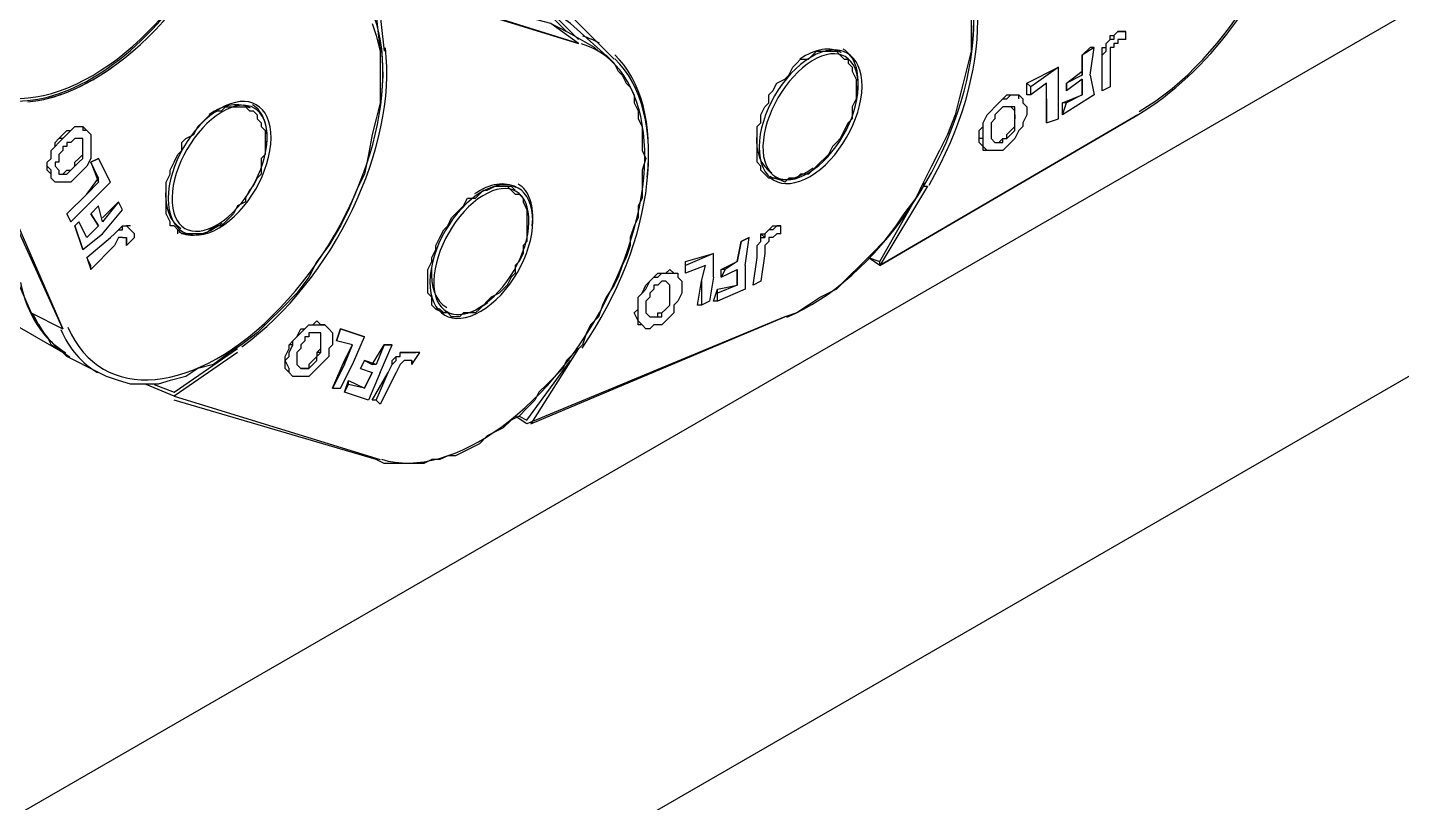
# Model space of a CAD drawing. Header units: inches. Extents: x 109 to 1721, y 29 to 669.
# Drawn here: x 1443.91 to 1451.12, y 298.11 to 302.18 of the extents above; entities that cross this region are included whole.
import ezdxf

# ---------------------------------------------------------------- set-up
doc = ezdxf.new("R2010")
doc.units = ezdxf.units.IN
doc.header["$LTSCALE"] = 0.0393700787401575
doc.header["$MEASUREMENT"] = 0
doc.layers.add('PDF3_Geometría', color=7, linetype='Continuous')

# ---------------------------------------------------------------- blocks, each defined once
blk = doc.blocks.new('OH3A1-1$-$ASSY$$CENTER$TUB_-_v2$-$copia1')
at = {"layer": 'PDF3_Geometría', "lineweight": -3}
for points in [[(15.8967539469401, 7.896715799967447), (19.60910288492838, 10.03996192084418), (19.60910288492838, 9.963298373752169)], [(19.60906643337673, 9.963296678331163), (15.89671749538845, 7.820050557454427), (14.04095967610677, 8.891673617892794), (14.04095967610677, 8.967503865559896), (14.85092671712239, 9.434984842936196)], [(16.51750946044922, 8.378338283962673), (16.51834275987413, 8.375838385687933), (16.51917605929904, 8.37250518798828), (16.51917605929904, 8.369171990288628), (16.51917605929904, 8.365838792588972), (16.51917605929904, 8.361672295464407), (16.51834275987413, 8.358339097764754), (16.51750946044922, 8.355005900065102), (16.51667616102431, 8.350839402940535), (16.51584286159939, 8.346672905815971), (16.51417626274956, 8.343339708116316), (16.51250966389974, 8.339173210991753), (16.51084306504991, 8.335840013292097), (16.50834316677517, 8.331673516167532), (16.50584326850043, 8.328340318467879), (16.50417666965061, 8.325007120768227), (16.50167677137587, 8.321673923068575), (16.49834357367621, 8.318340725368923), (16.49584367540148, 8.315840827094183), (16.49334377712673, 8.313340928819441), (16.49001057942708, 8.310841030544704), (16.48751068115234, 8.309174431694878), (16.48417748345269, 8.306674533420138), (16.48084428575304, 8.305841233995222), (16.4783443874783, 8.304174635145397), (16.47501118977864, 8.303341335720486), (16.4725112915039, 8.302508036295572), (16.47001139322917, 8.302508036295572), (16.4666781955295, 8.302508036295572), (16.46417829725477, 8.303341335720486), (16.46167839898003, 8.304174635145397), (16.4600118001302, 8.30500793457031)], [(16.64334445529513, 8.379171583387587), (16.64334445529513, 8.375838385687933), (16.64334445529513, 8.372505187988281), (16.64251115587022, 8.369171990288628), (16.64167785644531, 8.365838792588972), (16.64084455702039, 8.362505594889322), (16.64001125759548, 8.359172397189669), (16.63834465874566, 8.355005900065102), (16.63667805989583, 8.35167270236545), (16.635011461046, 8.348339504665798), (16.63334486219618, 8.345006306966146), (16.63167826334635, 8.341673109266493), (16.62917836507161, 8.33833991156684), (16.62751176622179, 8.335840013292097), (16.62501186794704, 8.332506815592447), (16.6225119696723, 8.330006917317707), (16.62001207139757, 8.327507019042965), (16.61751217312283, 8.325007120768227), (16.61501227484809, 8.32250722249349), (16.61167907714843, 8.32084062364366), (16.60917917887369, 8.319174024793837), (16.60667928059895, 8.317507425944008), (16.60417938232421, 8.316674126519096)], [(16.61417643229166, 8.400838216145832), (16.5600119696723, 8.37917243109809), (16.56834496392144, 8.370839436848957)], [(16.51251220703125, 8.390838623046875), (16.51751200358073, 8.387505425347221), (16.56084357367621, 8.37417263454861), (16.55501047770182, 8.378339131673178), (16.54251098632812, 8.38167232937283), (16.5350112915039, 8.385838826497396), (16.52334509955512, 8.390005323621962), (16.52167850070529, 8.390005323621962), (16.51167890760634, 8.393338521321615)], [(16.51751200358073, 8.387505425347221), (16.51917860243055, 8.372506035698782)], [(16.56084357367621, 8.37417263454861), (16.51834530300564, 8.387505425347221), (16.52001190185547, 8.372506035698782)], [(16.55834452311198, 8.376672532823347), (16.55251142713758, 8.382505628797743)], [(16.55917867024739, 8.378339131673174), (16.553345574273, 8.382505628797741), (16.56084526909722, 8.375005933973522)], [(16.55501132541233, 8.378339131673174), (16.55667792426215, 8.377505832248263), (16.55834452311198, 8.376672532823347)], [(16.56667751736111, 8.37167273627387), (16.56751081678602, 8.370839436848957), (16.55917782253689, 8.378339131673174)], [(16.37334526909722, 8.369171142578125), (16.44000922309028, 8.330839369032118), (16.44584231906467, 8.317506578233507), (16.45250871446397, 8.314173380533852), (16.43167622884114, 8.36000484890408), (16.42500983344184, 8.364171346028646), (16.41917673746744, 8.377504136827257)], [(16.55417887369791, 8.377505832248263), (16.55417887369791, 8.377505832248263)], [(16.56417846679687, 8.373339335123697), (16.55834537082248, 8.376672532823347)], [(16.67084418402778, 8.364173041449652), (16.67084418402778, 8.370006137424044), (16.67084418402778, 8.370839436848957), (16.67084418402778, 8.37167273627387), (16.67084418402778, 8.373339335123697), (16.67167748345269, 8.373339335123697), (16.67167748345269, 8.37417263454861), (16.6725107828776, 8.375005933973524), (16.6725107828776, 8.375839233398436), (16.67334408230251, 8.375839233398436), (16.67417738172743, 8.376672532823347), (16.67501068115234, 8.376672532823347), (16.67584398057726, 8.376672532823347)], [(16.67584567599825, 8.375005933973524), (16.67584567599825, 8.376672532823347), (16.67501237657335, 8.376672532823347), (16.67417907714844, 8.376672532823347), (16.67334577772352, 8.375839233398438), (16.67334577772352, 8.375005933973524), (16.67251247829861, 8.375005933973524), (16.6716791788737, 8.37417263454861)], [(16.56417677137586, 8.373336791992188), (16.56501007080078, 8.372503492567274), (16.5666766696506, 8.37167019314236), (16.56750996907552, 8.370836893717447), (16.56834326850043, 8.370003594292532), (16.56917656792534, 8.368336995442707), (16.57000986735026, 8.367503696017794), (16.57084316677517, 8.365837097167965), (16.57167646620008, 8.365003797743055), (16.57250976562499, 8.363337198893227), (16.57250976562499, 8.361670600043404), (16.57334306504991, 8.360004001193575), (16.57334306504991, 8.35833740234375), (16.57417636447482, 8.356670803493923), (16.57417636447482, 8.355004204644096), (16.57417636447482, 8.353337605794271), (16.57417636447482, 8.351671006944441), (16.57500966389974, 8.350004408094618), (16.57417636447482, 8.347504509819878), (16.57417636447482, 8.345837910970053), (16.57417636447482, 8.344171312120222), (16.57417636447482, 8.341671413845486), (16.57334306504991, 8.340004814995657), (16.57334306504991, 8.337504916720919), (16.57250976562499, 8.33583831787109), (16.57167646620008, 8.333338419596352), (16.57167646620008, 8.331671820746529), (16.57084316677517, 8.329171922471785), (16.57000986735026, 8.327505323621962), (16.56917656792534, 8.325005425347221), (16.56834326850043, 8.323338826497396), (16.5666766696506, 8.320838928222656), (16.56584337022569, 8.31917232937283), (16.56501007080078, 8.316672431098091), (16.56334347195095, 8.315005832248263), (16.56251017252604, 8.313339233398438), (16.56167687310112, 8.310839335123697), (16.5600102742513, 8.309172736273872), (16.55834367540147, 8.307506137424044), (16.55751037597656, 8.305839538574215), (16.55584377712673, 8.30417293972439), (16.55417717827691, 8.302506340874565), (16.55251057942708, 8.30083974202474), (16.55167728000217, 8.29917314317491), (16.55001068115234, 8.297506544325087), (16.54834408230251, 8.295839945475258), (16.54667748345269, 8.295006646050346), (16.54501088460286, 8.293340047200521), (16.54334428575303, 8.292506747775606), (16.54167768690321, 8.291673448350691), (16.54001108805338, 8.290006849500868), (16.53834448920355, 8.289173550075954), (16.53667789035373, 8.288340250651041), (16.5350112915039, 8.287506951226128), (16.53334469265408, 8.287506951226128), (16.53167809380425, 8.286673651801216), (16.53001149495442, 8.286673651801216), (16.5283448961046, 8.285840352376303), (16.52751159667968, 8.285840352376303), (16.52584499782986, 8.285840352376303), (16.52417839898003, 8.285840352376303), (16.52251180013021, 8.285840352376303), (16.52167850070529, 8.285840352376303), (16.52001190185546, 8.285840352376303), (16.51834530300564, 8.286673651801216)], [(16.51917860243055, 8.373339335123697), (16.51917860243055, 8.373339335123697)], [(16.56084526909722, 8.37417263454861), (16.56084526909722, 8.37417263454861)], [(16.60084533691406, 8.345839606391058), (16.60001203748915, 8.346672905815971), (16.59917873806423, 8.347506205240883), (16.59917873806423, 8.348339504665798), (16.59834543863932, 8.349172804090712), (16.59834543863932, 8.350006103515623), (16.59834543863932, 8.35167270236545), (16.59834543863932, 8.352506001790363), (16.59834543863932, 8.35417260064019), (16.59834543863932, 8.355005900065102), (16.59834543863932, 8.35667249891493), (16.59917873806423, 8.35750579833984), (16.59917873806423, 8.359172397189669), (16.60001203748915, 8.360838996039496), (16.60084533691406, 8.361672295464407), (16.60084533691406, 8.363338894314236), (16.60167863633897, 8.364172193739149), (16.60251193576389, 8.365838792588972), (16.60417853461371, 8.366672092013888), (16.60501183403862, 8.3675053914388), (16.60584513346354, 8.369171990288628), (16.60667843288845, 8.370005289713541), (16.60751173231337, 8.370838589138454), (16.60917833116319, 8.370838589138454), (16.61001163058811, 8.371671888563368), (16.61084493001302, 8.37250518798828), (16.61167822943793, 8.37250518798828), (16.61251152886284, 8.37250518798828), (16.61334482828776, 8.37250518798828), (16.61417812771267, 8.37250518798828), (16.61501142713759, 8.37250518798828), (16.6158447265625, 8.371671888563368)], [(16.61501057942708, 8.372506035698782), (16.61584387885199, 8.37167273627387)], [(16.66334533691406, 8.365005493164062), (16.66334533691406, 8.365838792588972), (16.66667853461371, 8.368338690863716), (16.66667853461371, 8.371671888563368), (16.66834513346354, 8.373338487413191)], [(16.66917758517795, 8.373338487413191), (16.66667768690321, 8.371671888563368), (16.66667768690321, 8.367505391438803), (16.66667768690321, 8.368338690863716)], [(16.66834513346354, 8.367506239149305), (16.66917843288844, 8.373339335123697), (16.66834513346354, 8.373339335123697)], [(16.67084418402778, 8.364173041449652), (16.67084418402778, 8.370006137424044), (16.67084418402778, 8.370839436848957), (16.67084418402778, 8.37167273627387), (16.67167748345269, 8.372506035698782), (16.67167748345269, 8.373339335123697), (16.67167748345269, 8.37417263454861)], [(16.67584567599825, 8.37500508626302), (16.67501237657335, 8.37500508626302), (16.67417907714844, 8.37500508626302), (16.67417907714844, 8.374171786838106), (16.67334577772352, 8.374171786838106), (16.67334577772352, 8.373338487413191), (16.67251247829861, 8.373338487413191), (16.67251247829861, 8.37250518798828), (16.67251247829861, 8.370838589138454), (16.67251247829861, 8.36500549316406), (16.67084587944878, 8.364172193739147)], [(16.56751166449653, 8.37167273627387), (16.56751166449653, 8.37167273627387)], [(16.6158447265625, 8.371671888563368), (16.61667802598741, 8.370838589138454), (16.61751132541233, 8.370838589138454), (16.61751132541233, 8.370005289713541), (16.61834462483724, 8.369171990288628), (16.61834462483724, 8.368338690863714), (16.61917792426215, 8.366672092013888), (16.61917792426215, 8.365838792588972), (16.61917792426215, 8.365005493164062), (16.61917792426215, 8.363338894314236), (16.61917792426215, 8.362505594889322), (16.61834462483724, 8.360838996039496), (16.61834462483724, 8.360005696614582), (16.61834462483724, 8.358339097764757), (16.61751132541233, 8.35750579833984), (16.61667802598741, 8.355839199490015), (16.6158447265625, 8.35417260064019), (16.61501142713759, 8.353339301215277), (16.61417812771267, 8.352506001790365), (16.61334482828776, 8.350839402940535), (16.61251152886284, 8.350006103515625), (16.61167822943793, 8.349172804090712), (16.61084493001302, 8.348339504665798), (16.61001163058811, 8.347506205240883), (16.60917833116319, 8.346672905815971), (16.60751173231337, 8.346672905815971), (16.60667843288845, 8.345839606391058), (16.60584513346354, 8.345839606391058), (16.60501183403862, 8.345839606391058), (16.60417853461371, 8.345006306966146), (16.60251193576389, 8.345839606391058), (16.60167863633897, 8.345839606391058), (16.60084533691406, 8.345839606391058)], [(16.67084418402778, 8.370006137424044), (16.67084418402778, 8.370006137424044)], [(16.37334696451822, 8.369171142578125), (16.44001091851128, 8.330839369032118), (16.44584401448567, 8.317506578233507), (16.44667731391059, 8.31583997938368), (16.4475106133355, 8.315006679958765), (16.44834391276041, 8.31334008110894), (16.44917721218532, 8.312506781684029), (16.45001051161024, 8.3108401828342), (16.45167711046006, 8.310006883409285), (16.45251040988498, 8.309173583984375), (16.45334370930989, 8.308340284559462)], [(16.65917799207899, 8.362505594889322), (16.65917799207899, 8.35750579833984), (16.66167789035373, 8.358339097764757), (16.66167789035373, 8.363338894314236), (16.66167789035373, 8.369171990288628), (16.65584479437933, 8.365005493164062), (16.65501149495442, 8.365838792588972)], [(16.65501234266493, 8.363338894314236), (16.65501234266493, 8.365838792588972), (16.66167873806423, 8.369171990288628)], [(16.66251118977864, 8.360005696614582), (16.66251118977864, 8.361672295464407), (16.66667768690321, 8.363338894314236), (16.66667768690321, 8.366672092013888)], [(16.66834513346354, 8.3675053914388), (16.66917843288844, 8.363338894314236), (16.66251203748914, 8.359172397189669), (16.66251203748914, 8.360005696614582)], [(16.66667853461371, 8.366672092013888), (16.66667853461371, 8.363338894314236), (16.66334533691406, 8.361672295464407), (16.66251203748915, 8.361672295464407)], [(16.66667853461371, 8.3675053914388), (16.66334533691406, 8.365838792588972), (16.66334533691406, 8.364172193739147), (16.66334533691406, 8.36500549316406)], [(16.66667853461371, 8.366672092013888), (16.66334533691406, 8.364172193739149)], [(16.65917799207899, 8.365838792588972), (16.65584479437933, 8.363338894314236), (16.65501149495442, 8.363338894314236)], [(16.65584479437933, 8.363338894314236), (16.65584479437933, 8.365005493164062)], [(16.65917799207899, 8.362505594889322), (16.65917799207899, 8.365838792588972)], [(16.65917799207899, 8.362505594889322), (16.65917799207899, 8.365838792588972)], [(16.64667765299479, 8.35167270236545), (16.64584435356988, 8.352506001790365), (16.64501105414496, 8.353339301215279), (16.64501105414496, 8.35417260064019), (16.64501105414496, 8.355839199490015), (16.64584435356988, 8.35667249891493), (16.64584435356988, 8.35750579833984), (16.64667765299479, 8.359172397189669), (16.64751095241969, 8.360005696614582), (16.64834425184461, 8.360838996039497), (16.64917755126953, 8.361672295464407), (16.65001085069444, 8.362505594889324), (16.65084415011935, 8.363338894314236), (16.65167744954427, 8.363338894314236), (16.65251074896918, 8.363338894314236), (16.65334404839409, 8.363338894314236)], [(16.65001085069444, 8.362505594889322), (16.65001085069444, 8.362505594889322)], [(16.65334404839409, 8.362505594889322), (16.65334404839409, 8.363338894314236)], [(16.65917799207899, 8.35750579833984), (16.65917799207899, 8.362505594889322)], [(16.65917799207899, 8.362505594889322), (16.65917799207899, 8.362505594889322)], [(16.66251118977864, 8.359172397189669), (16.66334448920355, 8.361672295464407)], [(16.43251207139757, 8.36000484890408), (16.45251125759548, 8.314173380533852)], [(16.47667778862847, 8.33417256673177), (16.47667778862847, 8.335005866156683), (16.47584448920356, 8.335839165581596), (16.47501118977864, 8.335839165581596), (16.47501118977864, 8.336672465006508), (16.47417789035373, 8.338339063856333), (16.47417789035373, 8.339172363281248), (16.47417789035373, 8.34000566270616), (16.47417789035373, 8.340838962131075), (16.47417789035373, 8.342505560980902), (16.47417789035373, 8.343338860405815), (16.47417789035373, 8.34500545925564), (16.47501118977864, 8.346672058105465), (16.47501118977864, 8.347505357530379), (16.47584448920356, 8.349171956380207), (16.47667778862847, 8.350838555230032), (16.47751108805338, 8.351671854654947), (16.47751108805338, 8.353338453504772), (16.4783443874783, 8.354171752929686), (16.48001098632812, 8.355005052354597), (16.48084428575304, 8.356671651204424), (16.48167758517795, 8.35750495062934), (16.48251088460286, 8.358338250054253), (16.48334418402778, 8.359171549479166), (16.4850107828776, 8.36000484890408), (16.48584408230252, 8.36000484890408), (16.48667738172743, 8.360838148328991), (16.48751068115234, 8.360838148328991), (16.48834398057725, 8.360838148328991), (16.48917728000217, 8.360838148328991), (16.49084387885199, 8.360838148328991), (16.49167717827691, 8.360838148328991)], [(16.49167887369791, 8.360005696614582), (16.49251217312282, 8.360005696614582), (16.49334547254774, 8.359172397189669), (16.49334547254774, 8.358339097764754), (16.49417877197265, 8.35750579833984), (16.49417877197265, 8.356672498914927), (16.49501207139756, 8.355839199490015), (16.49501207139756, 8.35417260064019), (16.49501207139756, 8.353339301215277), (16.49501207139756, 8.352506001790363), (16.49501207139756, 8.350839402940535), (16.49417877197265, 8.350006103515623), (16.49417877197265, 8.348339504665798), (16.49417877197265, 8.346672905815971), (16.49334547254774, 8.345839606391058), (16.49251217312282, 8.344173007541231), (16.49167887369791, 8.343339708116316), (16.490845574273, 8.341673109266491), (16.490845574273, 8.34083980984158), (16.48917897542317, 8.340006510416666), (16.48834567599825, 8.33833991156684), (16.48751237657335, 8.337506612141924), (16.48667907714843, 8.336673312717013), (16.48584577772352, 8.335840013292097), (16.48501247829861, 8.335840013292097), (16.48334587944878, 8.335006713867186), (16.48251258002387, 8.334173414442272), (16.48167928059895, 8.334173414442272), (16.48084598117404, 8.334173414442272), (16.48001268174913, 8.334173414442272), (16.4783460828993, 8.334173414442272), (16.47751278347439, 8.334173414442272), (16.47667948404947, 8.335006713867186)], [(16.4908447265625, 8.360838996039496), (16.49167802598741, 8.360005696614582)], [(16.67834303114149, 8.359171549479166), (16.62417856852213, 8.327506171332464)], [(16.62417941623264, 8.327506171332464), (16.67834387885199, 8.359171549479166)], [(16.64834425184461, 8.353339301215277), (16.64917755126953, 8.353339301215277), (16.65001085069444, 8.35417260064019), (16.65084415011935, 8.35417260064019), (16.65084415011935, 8.355005900065102), (16.65167744954427, 8.355839199490015), (16.65251074896918, 8.35667249891493), (16.65251074896918, 8.35750579833984), (16.65251074896918, 8.358339097764754), (16.65251074896918, 8.359172397189669), (16.65251074896918, 8.358339097764754)], [(16.65251159667969, 8.359172397189669), (16.65251159667969, 8.360005696614582), (16.65251159667969, 8.360838996039497), (16.65167829725477, 8.360838996039497)], [(16.6783447265625, 8.359172397189669), (16.6783447265625, 8.359172397189669)], [(16.45084465874566, 8.345006306966145), (16.45001135932075, 8.345839606391058), (16.45001135932075, 8.346672905815971), (16.44917805989583, 8.347506205240883), (16.44917805989583, 8.348339504665798), (16.44917805989583, 8.349172804090708), (16.45001135932075, 8.350006103515623), (16.45001135932075, 8.35167270236545), (16.45084465874566, 8.352506001790363), (16.45084465874566, 8.353339301215277), (16.45167795817057, 8.35417260064019), (16.45251125759548, 8.355005900065102), (16.45334455702039, 8.355839199490015), (16.45417785644531, 8.355839199490015), (16.45501115587022, 8.356672498914927), (16.45584445529514, 8.356672498914927), (16.45667775472005, 8.356672498914927), (16.45667775472005, 8.355839199490015)], [(16.45751105414496, 8.355839199490015), (16.45667775472005, 8.355839199490015)], [(16.45251125759548, 8.35417260064019), (16.45167795817057, 8.35417260064019)], [(16.45167880588108, 8.346672905815971), (16.45251210530599, 8.346672905815971), (16.4533454047309, 8.347506205240883), (16.45417870415581, 8.347506205240883), (16.45501200358073, 8.348339504665798), (16.45501200358073, 8.349172804090712), (16.45584530300564, 8.350006103515625), (16.45667860243056, 8.350839402940535), (16.45667860243056, 8.35167270236545), (16.45667860243056, 8.352506001790363), (16.45667860243056, 8.353339301215277)], [(16.45667860243055, 8.353339301215277), (16.45667860243055, 8.35417260064019), (16.45584530300564, 8.35417260064019)], [(16.64584520128038, 8.35417260064019), (16.64501190185547, 8.35417260064019)], [(16.45751105414496, 8.342505560980902), (16.4533445570204, 8.338339063856337), (16.45417785644531, 8.336672465006508), (16.45834435356988, 8.340838962131075), (16.46251085069444, 8.34500545925564), (16.4600109524197, 8.35000525580512), (16.45834435356988, 8.349171956380207)], [(16.45751105414496, 8.342505560980902), (16.4600109524197, 8.345838758680555), (16.45834435356988, 8.349171956380207), (16.4600109524197, 8.35000525580512)], [(16.64667765299479, 8.35167270236545), (16.64667765299479, 8.35167270236545)], [(16.45250956217448, 8.309173583984375), (16.38751220703125, 8.346672058105465)], [(16.45001220703125, 8.346672905815971), (16.45001220703125, 8.346672905815971)], [(16.45834520128038, 8.349171956380207), (16.4600118001302, 8.34500545925564), (16.4600118001302, 8.345838758680552)], [(16.60001118977864, 8.346672905815971), (16.60084448920355, 8.345839606391058)], [(16.45084465874566, 8.34500545925564), (16.45084465874566, 8.34500545925564)], [(16.45751105414496, 8.342505560980902), (16.4600109524197, 8.34500545925564)], [(16.53251139322916, 8.317506578233507), (16.53167809380425, 8.318339877658419), (16.53084479437934, 8.318339877658419), (16.53001149495442, 8.319173177083332), (16.53001149495442, 8.320006476508247), (16.53001149495442, 8.320839775933157), (16.52917819552951, 8.321673075358072), (16.52917819552951, 8.323339674207899), (16.52917819552951, 8.324172973632812), (16.52917819552951, 8.325006273057722), (16.52917819552951, 8.326672871907553), (16.53001149495442, 8.328339470757378), (16.53001149495442, 8.329172770182291), (16.53084479437934, 8.330839369032118), (16.53084479437934, 8.331672668457031), (16.53167809380425, 8.333339267306856), (16.53251139322916, 8.335005866156685), (16.53334469265407, 8.335839165581596), (16.53417799207899, 8.337505764431423), (16.5350112915039, 8.338339063856337), (16.53584459092882, 8.33917236328125), (16.53667789035373, 8.34000566270616), (16.53751118977864, 8.34167226155599), (16.53917778862847, 8.34167226155599), (16.54001108805338, 8.342505560980904), (16.54084438747829, 8.343338860405815), (16.54167768690321, 8.343338860405815), (16.54334428575303, 8.344172159830727), (16.54417758517795, 8.344172159830727), (16.54501088460286, 8.344172159830727), (16.54584418402777, 8.344172159830727), (16.54667748345269, 8.344172159830727), (16.5475107828776, 8.343338860405815)], [(16.54584418402778, 8.344172159830727), (16.54667748345269, 8.343338860405815)], [(16.63417731391058, 8.344172159830727), (16.62417772081163, 8.327506171332464)], [(16.63334486219618, 8.345006306966145), (16.63334486219618, 8.344173007541231), (16.63417816162109, 8.344173007541231)], [(16.45417785644531, 8.336672465006508), (16.4533445570204, 8.338339063856337), (16.45751105414496, 8.342505560980902)], [(16.45751105414496, 8.342505560980902), (16.45751105414496, 8.342505560980902)], [(16.46084425184461, 8.337505764431423), (16.46417744954427, 8.340838962131075)], [(16.54667833116319, 8.343338860405815), (16.5475116305881, 8.342505560980902), (16.54834493001302, 8.342505560980902), (16.54917822943793, 8.341672261555988), (16.54917822943793, 8.340838962131075), (16.55001152886284, 8.33917236328125), (16.55001152886284, 8.338339063856337), (16.55001152886284, 8.337505764431423), (16.55001152886284, 8.336672465006508), (16.55001152886284, 8.335005866156683), (16.55001152886284, 8.33417256673177), (16.55001152886284, 8.332505967881941), (16.54917822943793, 8.331672668457031), (16.54917822943793, 8.330006069607204), (16.54834493001302, 8.328339470757378), (16.5475116305881, 8.327506171332464), (16.5475116305881, 8.325839572482638), (16.54667833116319, 8.325006273057722), (16.54584503173827, 8.323339674207899), (16.54501173231336, 8.322506374782986), (16.54417843288845, 8.321673075358072), (16.54251183403863, 8.320839775933157), (16.54167853461371, 8.320006476508246), (16.5408452351888, 8.319173177083332), (16.54001193576388, 8.318339877658419), (16.53917863633897, 8.317506578233504), (16.53751203748915, 8.317506578233504), (16.53667873806423, 8.317506578233504), (16.53584543863932, 8.31667327880859), (16.53501213921441, 8.31667327880859), (16.53417883978949, 8.31667327880859), (16.53334554036458, 8.317506578233504), (16.53251224093966, 8.317506578233504)], [(16.62167867024739, 8.329172770182291), (16.62417856852213, 8.328339470757378), (16.63167826334635, 8.341672261555988)], [(16.45751105414496, 8.333339267306856), (16.4600109524197, 8.335839165581596), (16.45834435356988, 8.338339063856337), (16.4600109524197, 8.34000566270616)], [(16.45667860243055, 8.330839369032118), (16.45501200358072, 8.335839165581596), (16.45584530300564, 8.336672465006508)], [(16.45751105414496, 8.329172770182291), (16.46251085069444, 8.333339267306856), (16.46334415011936, 8.33417256673177), (16.46417744954427, 8.335005866156683), (16.46501074896918, 8.335005866156683), (16.46501074896918, 8.335839165581596), (16.46584404839409, 8.335839165581596)], [(16.45834520128038, 8.327506171332464), (16.45751190185547, 8.329172770182291), (16.46251169840494, 8.333339267306856), (16.46334499782986, 8.33417256673177), (16.46417829725477, 8.335005866156683), (16.46501159667969, 8.335839165581596), (16.4658448961046, 8.335839165581596)], [(16.46501159667969, 8.333339267306856), (16.4658448961046, 8.333339267306856), (16.4658448961046, 8.332505967881941), (16.4658448961046, 8.331672668457031), (16.46751149495442, 8.333339267306856), (16.46751149495442, 8.334172566731771), (16.4666781955295, 8.335005866156685), (16.4658448961046, 8.335839165581596)], [(16.4666781955295, 8.335839165581596), (16.4658448961046, 8.335839165581596)], [(16.47584533691406, 8.335839165581596), (16.47667863633897, 8.335005866156683)], [(16.59751213921441, 8.323338826497395), (16.59834543863932, 8.329171922471785), (16.59834543863932, 8.330838521321613), (16.59834543863932, 8.331671820746527), (16.59917873806423, 8.33250512017144), (16.59917873806423, 8.333338419596352), (16.59917873806423, 8.334171719021265), (16.60001203748915, 8.334171719021265), (16.60084533691406, 8.335005018446177), (16.60167863633897, 8.33583831787109), (16.60251193576389, 8.33583831787109), (16.6033452351888, 8.33583831787109)], [(16.60334438747829, 8.33417256673177), (16.60334438747829, 8.335839165581596), (16.60251108805338, 8.335839165581596), (16.60167778862847, 8.335005866156683), (16.60084448920356, 8.335005866156683), (16.60001118977864, 8.33417256673177), (16.60001118977864, 8.333339267306856), (16.59917789035373, 8.33417256673177)], [(16.46501159667969, 8.333339267306856), (16.46417829725477, 8.333339267306856), (16.46334499782986, 8.331672668457031), (16.45834520128038, 8.326672871907553)], [(16.46251085069444, 8.333339267306856), (16.46251085069444, 8.333339267306856)], [(16.46584404839409, 8.331672668457031), (16.46584404839409, 8.332505967881941), (16.46584404839409, 8.333339267306856)], [(16.59084404839409, 8.325006273057722), (16.59084404839409, 8.326672871907553), (16.59417724609375, 8.328339470757378), (16.59501054551866, 8.332505967881941), (16.59667714436849, 8.333339267306856)], [(16.59584554036458, 8.327506171332464), (16.59667883978949, 8.333339267306856), (16.59501224093967, 8.332505967881941), (16.59417894151475, 8.328339470757378), (16.59167904324001, 8.32667287190755), (16.5908457438151, 8.32667287190755)], [(16.60334438747829, 8.33417256673177), (16.60251108805338, 8.33417256673177), (16.60167778862847, 8.333339267306856), (16.60084448920356, 8.333339267306856), (16.60084448920356, 8.332505967881941), (16.60001118977864, 8.33167266845703), (16.60001118977864, 8.330006069607204), (16.59917789035373, 8.32417297363281), (16.5975112915039, 8.323339674207897)], [(16.59751213921441, 8.323338826497395), (16.59834543863932, 8.329171922471785), (16.59834543863932, 8.330838521321613), (16.59834543863932, 8.331671820746527), (16.59917873806423, 8.33250512017144), (16.59917873806423, 8.333338419596352), (16.60001203748915, 8.333338419596352)], [(16.45751105414496, 8.329172770182291), (16.45834435356988, 8.32667287190755), (16.45834435356988, 8.327506171332464)], [(16.58917744954427, 8.325005425347221), (16.58917744954427, 8.3300052218967), (16.58334435356987, 8.327505323621962), (16.58334435356987, 8.328338623046875)], [(16.58334520128038, 8.325839572482638), (16.58334520128038, 8.328339470757378), (16.58917829725477, 8.330006069607204)], [(16.59834459092882, 8.329172770182291), (16.59834459092882, 8.329172770182291)], [(16.62417772081163, 8.327506171332464), (16.62167782253689, 8.329172770182291)], [(16.57417805989583, 8.315005832248263), (16.57334476047092, 8.315005832248263), (16.57334476047092, 8.315839131673178), (16.572511461046, 8.317505730523003), (16.57334476047092, 8.318339029947918), (16.57334476047092, 8.31917232937283), (16.57334476047092, 8.320838928222656), (16.57417805989583, 8.321672227647566), (16.57501135932074, 8.323338826497396), (16.57584465874566, 8.32417212592231), (16.57667795817057, 8.325005425347221), (16.57751125759548, 8.325838724772137), (16.5783445570204, 8.325838724772137), (16.57917785644531, 8.325838724772137), (16.58001115587022, 8.326672024197048), (16.58084445529514, 8.325838724772137)], [(16.58751085069444, 8.327506171332464), (16.58334435356987, 8.325839572482638)], [(16.58334520128038, 8.325839572482638), (16.58334520128038, 8.327506171332466)], [(16.58667839898003, 8.324172973632812), (16.58751169840494, 8.327506171332466)], [(16.58667839898003, 8.324172973632812), (16.58751169840494, 8.327506171332466)], [(16.59584554036458, 8.327506171332464), (16.59584554036458, 8.322506374782986), (16.59001244439019, 8.320006476508246), (16.58917914496527, 8.320006476508246)], [(16.58917914496528, 8.320005628797743), (16.59001244439019, 8.322505527072481), (16.59417894151476, 8.323338826497396), (16.59417894151476, 8.326672024197048)], [(16.59167819552951, 8.326672024197048), (16.5908448961046, 8.325005425347221), (16.59417809380425, 8.326672024197048), (16.59417809380425, 8.323338826497395), (16.59001159667969, 8.321672227647566), (16.59001159667969, 8.322505527072481)], [(16.62417772081163, 8.328339470757378), (16.62417772081163, 8.328339470757378)], [(16.62417772081163, 8.327506171332464), (16.62417772081163, 8.328339470757378)], [(16.62417772081163, 8.328338623046875), (16.62417772081163, 8.328338623046875)], [(16.57584465874566, 8.31667243109809), (16.57667795817057, 8.31667243109809), (16.57751125759548, 8.31667243109809), (16.57751125759548, 8.317505730523003), (16.5783445570204, 8.317505730523003), (16.57917785644531, 8.318339029947916), (16.58001115587022, 8.31917232937283), (16.58001115587022, 8.320005628797743), (16.58001115587022, 8.320838928222654), (16.58001115587022, 8.321672227647566), (16.58001115587022, 8.322505527072481), (16.58001115587022, 8.323338826497395), (16.57917785644531, 8.324172125922308)], [(16.5783454047309, 8.325839572482638), (16.5783454047309, 8.325839572482638)], [(16.58084445529514, 8.325839572482638), (16.58084445529514, 8.325839572482638)], [(16.58584425184461, 8.31917232937283), (16.58667755126953, 8.324172125922308)], [(16.58667839898003, 8.324172125922308), (16.58667839898003, 8.31917232937283), (16.58584509955512, 8.31917232937283)], [(16.58917744954427, 8.325005425347221), (16.58834415011936, 8.320005628797743), (16.58667755126953, 8.31917232937283)], [(16.58667839898003, 8.324172973632812), (16.58667839898003, 8.324172973632812)], [(16.59001159667969, 8.320005628797743), (16.59001159667969, 8.321672227647566)], [(16.53084479437934, 8.318339029947916), (16.53251139322916, 8.317505730523003)], [(16.57334391276041, 8.318339029947916), (16.57334391276041, 8.318339029947916)], [(16.44667900933159, 8.317505730523003), (16.44667900933159, 8.317505730523003)], [(16.50084431966146, 8.30417293972439), (16.50001102023654, 8.305006239149305), (16.49917772081163, 8.305839538574215), (16.49917772081163, 8.306672837999132), (16.49917772081163, 8.307506137424044), (16.49917772081163, 8.308339436848957), (16.50001102023654, 8.310006035698782), (16.50001102023654, 8.310839335123697), (16.50084431966146, 8.31167263454861), (16.50167761908637, 8.312505933973524), (16.50251091851128, 8.314172532823347), (16.50334421793619, 8.314172532823347), (16.50417751736111, 8.315005832248263), (16.50501081678602, 8.315005832248263), (16.50584411621094, 8.315839131673174), (16.50667741563585, 8.315005832248263), (16.50751071506076, 8.315005832248263)], [(16.50751071506076, 8.315005832248263), (16.50667741563585, 8.315005832248263)], [(16.50751071506076, 8.315005832248263), (16.50751071506076, 8.315005832248263)], [(16.60417683919271, 8.31667243109809), (16.55001237657335, 8.294173346625433)], [(16.55084567599826, 8.29417249891493), (16.60417683919271, 8.316671583387587)], [(16.57417805989583, 8.315005832248263), (16.57417805989583, 8.315005832248263)], [(16.60334438747829, 8.31667243109809), (16.60334438747829, 8.31667243109809)], [(16.45251125759548, 8.314172532823347), (16.45251125759548, 8.314172532823347)], [(16.50584411621094, 8.30917273627387), (16.50667741563585, 8.310006035698782), (16.50667741563585, 8.310839335123697), (16.50667741563585, 8.31167263454861), (16.50667741563585, 8.312505933973524), (16.50667741563585, 8.313339233398436), (16.50584411621094, 8.313339233398436)], [(16.51167805989583, 8.306672837999132), (16.50917816162109, 8.301673041449654), (16.51084476047092, 8.301673041449654), (16.51334465874566, 8.306672837999132), (16.5158445570204, 8.312505933973524), (16.51084476047092, 8.314172532823347), (16.510011461046, 8.31167263454861)], [(16.510011461046, 8.31167263454861), (16.51084476047091, 8.314172532823347), (16.5158445570204, 8.312505933973524)], [(16.45251125759548, 8.309171888563368), (16.45334455702039, 8.308338589138454)], [(16.47167799207899, 8.302505493164062), (16.47584448920355, 8.300838894314236), (16.48917728000216, 8.310005187988281)], [(16.48917812771267, 8.309171888563368), (16.47584533691406, 8.300005594889322)], [(16.48917812771267, 8.310006035698782), (16.48917812771267, 8.310006035698782)], [(16.50084431966146, 8.310839335123697), (16.50001102023654, 8.310839335123697)], [(16.50667826334635, 8.309171888563368), (16.50584496392144, 8.309171888563368), (16.50584496392144, 8.308338589138454), (16.50501166449652, 8.307505289713541), (16.50417836507161, 8.306671990288628), (16.50417836507161, 8.305838690863714), (16.5033450656467, 8.305838690863714), (16.50251176622179, 8.305838690863714)], [(16.51334465874566, 8.310839335123697), (16.510011461046, 8.31167263454861)], [(16.51167805989583, 8.307506137424044), (16.51334465874566, 8.310839335123699)], [(16.51167805989583, 8.306672837999132), (16.51334465874566, 8.310839335123697)], [(16.51501125759548, 8.305838690863714), (16.5158445570204, 8.307505289713541), (16.51751115587022, 8.306671990288628), (16.52001105414496, 8.310838487413191), (16.52167765299479, 8.310838487413191)], [(16.51917860243055, 8.305006239149305), (16.52167850070529, 8.310839335123697), (16.52001190185546, 8.310839335123697), (16.51834530300564, 8.306672837999132), (16.51751200358073, 8.306672837999132)], [(16.51751200358073, 8.299172295464407), (16.52084520128038, 8.3050053914388), (16.52167850070529, 8.306671990288628), (16.52167850070529, 8.307505289713541), (16.52251180013021, 8.308338589138454), (16.52334509955512, 8.308338589138454), (16.52334509955512, 8.309171888563368), (16.52417839898003, 8.309171888563368), (16.52501169840494, 8.309171888563368), (16.52584499782985, 8.309171888563368), (16.52667829725477, 8.309171888563368)], [(16.51834445529514, 8.299172295464407), (16.52084435356988, 8.3050053914388), (16.52167765299479, 8.306671990288628), (16.5225109524197, 8.307505289713541), (16.5225109524197, 8.308338589138454), (16.52334425184462, 8.308338589138454), (16.52334425184462, 8.309171888563368)], [(16.52584499782986, 8.307505289713541), (16.52584499782986, 8.306671990288628), (16.52751159667969, 8.309171888563368), (16.52667829725477, 8.309171888563368), (16.52584499782986, 8.309171888563368), (16.52501169840495, 8.309171888563368), (16.52417839898003, 8.309171888563368), (16.52334509955512, 8.309171888563368)], [(16.52667744954427, 8.309171888563368), (16.52667744954427, 8.309171888563368)], [(16.56084526909722, 8.310005187988281), (16.55084567599826, 8.29417249891493)], [(16.56084526909722, 8.310006035698782), (16.56084526909722, 8.310006035698782)], [(16.4600118001302, 8.305006239149305), (16.4533454047309, 8.308339436848957)], [(16.50917900933159, 8.301673041449652), (16.51167890760633, 8.307506137424044)], [(16.51167805989583, 8.306672837999132), (16.51167805989583, 8.307506137424044)], [(16.51834445529514, 8.306672837999132), (16.5158445570204, 8.307506137424044), (16.51501125759548, 8.305839538574215), (16.51751115587023, 8.305006239149305), (16.5158445570204, 8.301673041449654), (16.51251135932074, 8.302506340874565), (16.51251135932074, 8.303339640299477)], [(16.52584499782986, 8.307505289713541), (16.52501169840495, 8.307505289713541), (16.52417839898003, 8.307505289713541), (16.52334509955512, 8.306671990288628), (16.52251180013021, 8.3050053914388), (16.51917860243055, 8.298338996039496), (16.51834530300564, 8.299172295464407), (16.51751200358073, 8.299172295464407)], [(16.52584499782986, 8.306672837999132), (16.52584499782986, 8.307506137424044)], [(16.54834493001302, 8.295839097764757), (16.55001152886284, 8.29500579833984), (16.55917782253689, 8.307505289713541)], [(16.50084431966146, 8.304172092013888), (16.50084431966146, 8.304172092013888)], [(16.51167805989583, 8.300838894314236), (16.51251135932074, 8.303338792588972), (16.5158445570204, 8.301672193739149), (16.51751115587022, 8.3050053914388)], [(16.51917860243055, 8.3050053914388), (16.51667870415581, 8.299172295464407), (16.51167890760633, 8.300838894314236)], [(16.52084520128038, 8.305006239149305), (16.52084520128038, 8.305006239149305)], [(16.47584533691406, 8.300005594889322), (16.47001224093967, 8.302505493164062)], [(16.51167805989583, 8.300838894314236), (16.51251135932074, 8.302505493164062)], [(16.47584533691406, 8.300005594889322), (16.51917690700955, 8.286672804090712)], [(16.47584533691406, 8.300005594889322), (16.47584533691406, 8.300005594889322)], [(16.51834445529514, 8.286672804090712), (16.47584618462456, 8.299172295464407)], [(16.55001152886284, 8.29417249891493), (16.54751163058811, 8.295839097764757)], [(16.55001152886284, 8.29500579833984), (16.55001152886284, 8.29500579833984)], [(16.55001152886284, 8.29500579833984), (16.55001152886284, 8.29500579833984)], [(16.55001152886284, 8.29500579833984), (16.55001152886284, 8.29500579833984)], [(16.51834445529514, 8.286672804090712), (16.51834445529514, 8.286672804090712)]]:
    blk.add_lwpolyline(points, dxfattribs=at)
for points in [[(16.65001085069444, 8.362505594889322), (16.65084415011935, 8.362505594889322), (16.65167744954427, 8.363338894314236), (16.65251074896918, 8.363338894314236), (16.65334404839409, 8.363338894314236), (16.654177347819, 8.362505594889322), (16.654177347819, 8.361672295464407), (16.65501064724392, 8.360838996039496), (16.65501064724392, 8.360005696614582), (16.65501064724392, 8.359172397189669), (16.654177347819, 8.35750579833984), (16.654177347819, 8.35667249891493), (16.65334404839409, 8.355839199490015), (16.65251074896918, 8.35417260064019), (16.65167744954427, 8.353339301215277), (16.65084415011935, 8.352506001790363), (16.65001085069444, 8.35167270236545), (16.64917755126953, 8.35167270236545), (16.64834425184461, 8.35167270236545), (16.64751095241969, 8.35167270236545), (16.64667765299479, 8.35167270236545), (16.64584435356988, 8.35167270236545), (16.64584435356988, 8.352506001790363), (16.64584435356988, 8.353339301215277), (16.64584435356988, 8.35417260064019), (16.64584435356988, 8.355839199490015), (16.64584435356988, 8.35667249891493), (16.64584435356988, 8.35750579833984), (16.64667765299479, 8.359172397189669), (16.64751095241969, 8.360005696614582), (16.64834425184461, 8.360838996039496), (16.64917755126953, 8.361672295464407)], [(16.65251159667969, 8.358339097764757), (16.65251159667969, 8.359172397189669), (16.65251159667969, 8.360005696614582), (16.65167829725477, 8.360838996039497), (16.65084499782986, 8.360838996039497), (16.65001169840495, 8.360838996039497), (16.64917839898003, 8.360005696614582), (16.64834509955512, 8.359172397189669), (16.64834509955512, 8.358339097764757), (16.64751180013021, 8.35750579833984), (16.64751180013021, 8.35667249891493), (16.64751180013021, 8.355839199490015), (16.64751180013021, 8.355005900065102), (16.64751180013021, 8.35417260064019), (16.64834509955512, 8.353339301215279), (16.64917839898003, 8.353339301215279), (16.65001169840495, 8.353339301215279), (16.65001169840495, 8.35417260064019), (16.65084499782986, 8.35417260064019), (16.65167829725477, 8.355005900065102), (16.65251159667969, 8.355839199490015), (16.65251159667969, 8.35667249891493), (16.65251159667969, 8.35750579833984)], [(16.45834520128038, 8.355005900065102), (16.45834520128038, 8.35417260064019), (16.45834520128038, 8.353339301215277), (16.45834520128038, 8.35167270236545), (16.45834520128038, 8.350839402940535), (16.45834520128038, 8.350006103515625), (16.45751190185547, 8.348339504665798), (16.45667860243055, 8.347506205240883), (16.45584530300564, 8.346672905815971), (16.45501200358072, 8.345839606391058), (16.45417870415581, 8.345006306966145), (16.4533454047309, 8.345006306966145), (16.45251210530599, 8.345006306966145), (16.45167880588107, 8.345006306966145), (16.45084550645616, 8.345006306966145), (16.45001220703125, 8.345839606391058), (16.45001220703125, 8.346672905815971), (16.45001220703125, 8.347506205240883), (16.44917890760633, 8.348339504665798), (16.44917890760633, 8.349172804090712), (16.45001220703125, 8.350006103515625), (16.45001220703125, 8.35167270236545), (16.45084550645616, 8.352506001790363), (16.45167880588107, 8.353339301215277), (16.45251210530599, 8.35417260064019), (16.4533454047309, 8.355005900065102), (16.45417870415581, 8.355839199490015), (16.45501200358072, 8.35667249891493), (16.45584530300564, 8.35667249891493), (16.45667860243055, 8.35667249891493), (16.45751190185547, 8.355839199490015)], [(16.45501200358072, 8.348339504665798), (16.45584530300564, 8.349172804090712), (16.45667860243055, 8.350006103515625), (16.45667860243055, 8.350839402940535), (16.45667860243055, 8.35167270236545), (16.45667860243055, 8.352506001790363), (16.45667860243055, 8.353339301215277), (16.45667860243055, 8.35417260064019), (16.45584530300564, 8.35417260064019), (16.45501200358072, 8.35417260064019), (16.45417870415581, 8.353339301215277), (16.4533454047309, 8.353339301215277), (16.4533454047309, 8.352506001790363), (16.45251210530599, 8.352506001790363), (16.45251210530599, 8.35167270236545), (16.45167880588107, 8.350839402940535), (16.45167880588107, 8.350006103515625), (16.45167880588107, 8.349172804090712), (16.45084550645616, 8.349172804090712), (16.45084550645616, 8.348339504665798), (16.45167880588107, 8.347506205240883), (16.45167880588107, 8.346672905815971), (16.45251210530599, 8.346672905815971), (16.4533454047309, 8.346672905815971), (16.45417870415581, 8.347506205240883)], [(16.45501200358072, 8.335839165581596), (16.45667860243055, 8.330839369032118), (16.46084509955512, 8.33417256673177), (16.46501159667968, 8.33917236328125), (16.46417829725477, 8.340838962131075), (16.46084509955512, 8.336672465006508), (16.4600118001302, 8.34000566270616), (16.45834520128038, 8.338339063856337), (16.4600118001302, 8.335839165581596), (16.45751190185546, 8.333339267306856), (16.45584530300564, 8.336672465006508)], [(16.5783454047309, 8.325838724772133), (16.57917870415581, 8.325838724772133), (16.58001200358073, 8.325838724772133), (16.58084530300564, 8.325838724772133), (16.58167860243056, 8.325838724772133), (16.58167860243056, 8.325005425347221), (16.58251190185547, 8.324172125922308), (16.58251190185547, 8.323338826497395), (16.58251190185547, 8.322505527072481), (16.58251190185547, 8.321672227647566), (16.58167860243056, 8.320005628797743), (16.58084530300564, 8.31917232937283), (16.58084530300564, 8.317505730523003), (16.58001200358073, 8.31667243109809), (16.57917870415581, 8.315839131673174), (16.5783454047309, 8.315005832248263), (16.57667880588108, 8.315005832248263), (16.57584550645616, 8.314172532823347), (16.57501220703125, 8.314172532823347), (16.57417890760634, 8.315005832248263), (16.57334560818142, 8.315839131673174), (16.57334560818142, 8.317505730523003), (16.57334560818142, 8.318339029947916), (16.57334560818142, 8.31917232937283), (16.57334560818142, 8.320838928222656), (16.57417890760634, 8.321672227647566), (16.57501220703125, 8.322505527072481), (16.57584550645616, 8.324172125922308), (16.57667880588108, 8.325005425347221), (16.57751210530599, 8.325005425347221)], [(16.58001200358073, 8.321672227647566), (16.58001200358073, 8.322505527072481), (16.58001200358073, 8.323338826497396), (16.57917870415581, 8.32417212592231), (16.5783454047309, 8.32417212592231), (16.57751210530599, 8.323338826497396), (16.57667880588107, 8.323338826497396), (16.57667880588107, 8.322505527072481), (16.57584550645616, 8.321672227647566), (16.57584550645616, 8.320838928222656), (16.57501220703125, 8.320005628797743), (16.57501220703125, 8.31917232937283), (16.57501220703125, 8.318339029947916), (16.57501220703125, 8.317505730523003), (16.57584550645616, 8.316672431098091), (16.57667880588107, 8.316672431098091), (16.57751210530599, 8.316672431098091), (16.5783454047309, 8.316672431098091), (16.5783454047309, 8.317505730523003), (16.57917870415581, 8.318339029947916), (16.58001200358073, 8.31917232937283), (16.58001200358073, 8.320005628797743), (16.58001200358073, 8.320838928222656)], [(16.50751071506076, 8.315005832248263), (16.50834401448567, 8.314172532823347), (16.50917731391059, 8.313339233398438), (16.50917731391059, 8.31167263454861), (16.50917731391059, 8.310839335123699), (16.50834401448567, 8.310006035698782), (16.50834401448567, 8.308339436848957), (16.50751071506076, 8.307506137424044), (16.50667741563585, 8.306672837999132), (16.50584411621094, 8.305839538574215), (16.50501081678602, 8.305006239149305), (16.50417751736111, 8.30417293972439), (16.5033442179362, 8.30417293972439), (16.50251091851128, 8.30417293972439), (16.50167761908637, 8.30417293972439), (16.50084431966146, 8.30417293972439), (16.50001102023654, 8.305006239149305), (16.50001102023654, 8.305839538574215), (16.49917772081163, 8.307506137424044), (16.50001102023654, 8.308339436848957), (16.50001102023654, 8.309172736273872), (16.50084431966146, 8.310839335123699), (16.50084431966146, 8.31167263454861), (16.50167761908637, 8.312505933973524), (16.50251091851128, 8.313339233398438), (16.5033442179362, 8.314172532823347), (16.50417751736111, 8.315005832248263), (16.50584411621094, 8.315005832248263), (16.50667741563585, 8.315005832248263)], [(16.50667826334635, 8.30917273627387), (16.50667826334635, 8.310006035698782), (16.50667826334635, 8.310839335123697), (16.50667826334635, 8.31167263454861), (16.50667826334635, 8.312505933973524), (16.50667826334635, 8.313339233398436), (16.50584496392144, 8.313339233398436), (16.50501166449652, 8.313339233398436), (16.50417836507161, 8.313339233398436), (16.50417836507161, 8.312505933973524), (16.5033450656467, 8.312505933973524), (16.5033450656467, 8.31167263454861), (16.50251176622179, 8.310839335123697), (16.50251176622179, 8.310006035698782), (16.50167846679687, 8.30917273627387), (16.50167846679687, 8.308339436848957), (16.50167846679687, 8.307506137424044), (16.50167846679687, 8.306672837999129), (16.50251176622179, 8.305839538574215), (16.5033450656467, 8.305839538574215), (16.50417836507161, 8.305839538574215), (16.50501166449652, 8.306672837999129), (16.50584496392144, 8.307506137424044), (16.50584496392144, 8.308339436848957)]]:
    blk.add_lwpolyline(points, close=True, dxfattribs=at)
for centre, radius, start, end in [((16.55677489557606, 8.359551330706138), 0.0169051464550891, 60.03798930287649, 72.85995927050581), ((16.47319122306684, 8.367864702803045), 0.0465389793011201, 353.6511841838197, 6.629258894012967)]:
    blk.add_arc(centre, radius, start, end, dxfattribs=at)
for centre, major_axis, ratio, start_param, end_param in [((16.67617110921407, 8.39886038039136), (0.0270398356484546, 0.0423824062149476), 0.6014369925371167, 4.0150247386178, 6.310307975171902), ((16.45820795438208, 8.411454299849867), (0.0236641817521924, 0.0474686592367987), 0.5767651985103496, 3.128190309698206, 5.183522767804833)]:
    blk.add_ellipse(centre, major_axis=major_axis, ratio=ratio, start_param=start_param, end_param=end_param, dxfattribs=at)
for points in [[(16.45354977938228, 8.36485111998791), (16.47228920860396, 8.372523395757463), (16.48981501083988, 8.397652790400398), (16.49269374130884, 8.420979464198643)], [(16.67862108018663, 8.359870062934027), (16.6975807302191, 8.37090501899825), (16.71301343598514, 8.397633586207494), (16.71309092879782, 8.419569877034291)], [(16.44510396321614, 8.361893547905815), (16.46298094643487, 8.363416077084011), (16.48358921814685, 8.384883669661415), (16.49113324071269, 8.40984456091372)], [(16.6435619729504, 8.37293983908547), (16.64631126724582, 8.39621231235504), (16.63333343253708, 8.408729084817036), (16.61457426773113, 8.400895978449078)], [(16.64361063639322, 8.374386257595486), (16.64499628003438, 8.387669654634262), (16.64128014551183, 8.398067929890736), (16.63355238583268, 8.402529831661436)], [(16.63449096679687, 8.344384087456596), (16.64818249299791, 8.368097030851576), (16.64813558154636, 8.393755666097004), (16.63438595665826, 8.401694509718153)], [(16.42483181423611, 8.393196105957031), (16.42195308304553, 8.369869432575438), (16.43481076825354, 8.357179564998626), (16.45354977938228, 8.36485111998791)], [(16.49815756491788, 8.318579196796628), (16.51576527058558, 8.337028021315676), (16.52434105146132, 8.365120677259442), (16.51731103823068, 8.381326287337197)], [(16.4900885687934, 8.310380723741316), (16.50932134416368, 8.324360052744545), (16.5228263077134, 8.352500910103055), (16.52025347537952, 8.37323486798922)], [(16.56757851844215, 8.32209362669648), (16.57918266563309, 8.346214142686208), (16.57643480553054, 8.369497911710736), (16.56144165145026, 8.374098192426892)], [(16.6046176486545, 8.316617329915363), (16.62337681451712, 8.324450441446302), (16.64081226242192, 8.34966664492395), (16.6435619729504, 8.37293983908547)], [(16.61605156792534, 8.372218661838106), (16.61373663160536, 8.373555274115668), (16.61053040737576, 8.373054932488335), (16.60734635755751, 8.37085989464654)], [(16.62040314208136, 8.365102106942071), (16.62045482063293, 8.372024028778076), (16.61565753364563, 8.374793916066487), (16.60968790223863, 8.371288938522337)], [(16.61959896320046, 8.364887054953044), (16.61976916058858, 8.371364331775238), (16.6154286549886, 8.373870479795666), (16.60990408494016, 8.370484743839897)], [(16.61945597330729, 8.36416541205512), (16.61994682545132, 8.368323429955376), (16.61884194225734, 8.371570810106062), (16.61646999846564, 8.372940337710906)], [(16.56158277723524, 8.31014251708984), (16.57707589678573, 8.332499650829101), (16.58016475657017, 8.359704783883625), (16.56848174421628, 8.370906256788889)], [(16.57527838812933, 8.34605238172743), (16.57644435607062, 8.35722554482354), (16.57400474018521, 8.366445133633082), (16.56848185368983, 8.371741150200101)], [(16.60968790223863, 8.371288938522337), (16.60371827083163, 8.36778396097819), (16.59883805274963, 8.359331701278684), (16.59878709581163, 8.352409362792965)], [(16.60990408494016, 8.370484743839897), (16.60437951447508, 8.367099007162517), (16.5997626185947, 8.359102806515164), (16.59959242078993, 8.352625528971352)], [(16.44510396321614, 8.361891004774305), (16.450866818534, 8.362381547292072), (16.45717401207817, 8.365011358896892), (16.46337495124944, 8.36950853568289)], [(16.49623559379577, 8.3542692144182), (16.49628727234734, 8.361191136254204), (16.49148998536003, 8.363961023542611), (16.48552035395304, 8.360456045998466)], [(16.60928729905022, 8.347027840084495), (16.61481186951531, 8.35041357676188), (16.61942876539569, 8.358409777409236), (16.61959896320046, 8.364887054953044)], [(16.60950233565436, 8.346222531212701), (16.61547196778297, 8.3497275083402), (16.62035218586497, 8.358179768039703), (16.62040314208136, 8.365102106942071)], [(16.49188571506076, 8.360551622178816), (16.48957077874078, 8.36188823445638), (16.48636455451117, 8.361387892829047), (16.48318050469292, 8.35919285498725)], [(16.49543141491487, 8.35405331471867), (16.49560161230299, 8.360530591540863), (16.49126110670302, 8.363036739561291), (16.48573653665458, 8.359651003605522)], [(16.4952884250217, 8.352498372395832), (16.49577927716573, 8.356656390296086), (16.49467439397176, 8.359903770446776), (16.49230245018005, 8.361273298051621)], [(16.48552035395304, 8.360456045998466), (16.47955072254603, 8.356951068454316), (16.47467050446404, 8.348498808754812), (16.47461954752604, 8.341576470269096)], [(16.48573653665458, 8.359651003605522), (16.48021196618949, 8.356265266928142), (16.4755950703091, 8.348269066280789), (16.47542487250434, 8.341791788736977)], [(16.59829372829861, 8.355177985297308), (16.59798458692763, 8.35132301500108), (16.59915422736274, 8.348296109517415), (16.60146916368272, 8.346959497239851)], [(16.48511975076463, 8.33619409985012), (16.49064432122972, 8.339579836527506), (16.4952612171101, 8.34757603717486), (16.49543141491487, 8.35405331471867)], [(16.48533478736877, 8.335389638688829), (16.49130441949738, 8.338894615816328), (16.49618463757938, 8.34734687551583), (16.49623559379577, 8.3542692144182)], [(16.59878709581163, 8.352409362792965), (16.59873613887363, 8.345487024307252), (16.60353342586093, 8.34271713701884), (16.60950233565436, 8.346222531212701)], [(16.59959242078993, 8.352625528971352), (16.59942222298516, 8.346148251427543), (16.60376272858513, 8.343642103407117), (16.60928729905022, 8.347027840084495)], [(16.55123674668206, 8.336769078784517), (16.55128842523363, 8.343691000620522), (16.54649113824632, 8.346460887908933), (16.54052150683933, 8.342955910364786)], [(16.60105387369791, 8.34623803032769), (16.60342581748962, 8.344868502722845), (16.60679060872395, 8.345535154554577), (16.61014626672533, 8.34803907309638)], [(16.54771931966146, 8.343885633680555), (16.54540438334147, 8.345222245958114), (16.54219815911187, 8.344721904330783), (16.53901410929362, 8.342526866488987)], [(16.55043087238015, 8.336553179084987), (16.55060106976826, 8.343030455907185), (16.54626056416829, 8.345536603927611), (16.54073599411985, 8.342150867971842)], [(16.55112202962239, 8.335832383897566), (16.55161288176642, 8.339990401797825), (16.55050799857245, 8.343237781948513), (16.54813605478075, 8.344607309553357)], [(16.47412787543403, 8.34351094563802), (16.47381873406304, 8.339655975341795), (16.47498837449816, 8.336629069858123), (16.47730331081814, 8.335292457580564)], [(16.47461954752604, 8.341576470269096), (16.47456859058804, 8.33465413178338), (16.47936587757534, 8.331884244494967), (16.48533478736877, 8.335389638688829)], [(16.47542487250434, 8.341791788736977), (16.47525467469957, 8.335314511193168), (16.47959518029955, 8.332808363172742), (16.48511975076463, 8.33619409985012)], [(16.54052150683933, 8.342955910364786), (16.53455187543233, 8.339450932820638), (16.52967165735033, 8.330998673121133), (16.52962070041233, 8.324076334635416)], [(16.54073599411985, 8.342150867971842), (16.53521142365476, 8.33876513129446), (16.53059452777438, 8.330768930647107), (16.53042432996961, 8.324291653103298)], [(16.47688802083333, 8.334570990668402), (16.47925996462504, 8.333201463063558), (16.48262475585937, 8.33386811489529), (16.48598041386074, 8.336372033437092)], [(16.54011920822991, 8.318693964216441), (16.545643778695, 8.322079700893825), (16.55026067457538, 8.33007590154118), (16.55043087238015, 8.336553179084987)], [(16.54033594025506, 8.317889503055145), (16.54630557238367, 8.321394480182647), (16.55118579046567, 8.32984673988215), (16.55123674668206, 8.336769078784517)], [(16.52996148003472, 8.326844109429253), (16.52965233866374, 8.322989139133028), (16.53082197909885, 8.319962233649356), (16.53313691541884, 8.318625621371798)], [(16.4435797797309, 8.323895772298174), (16.44500681559245, 8.317048566182452), (16.44832676230536, 8.311926648669772), (16.45313776067204, 8.309148844620173)], [(16.52962070041233, 8.324076334635416), (16.52956974347432, 8.317153996149697), (16.53436703046163, 8.314384108861287), (16.54033594025506, 8.317889503055145)], [(16.53042432996961, 8.324291653103298), (16.53025413216484, 8.317814375559488), (16.53459463776482, 8.315308227539061), (16.54011920822991, 8.318693964216441)], [(16.51941935221354, 8.28674825032552), (16.53441250504387, 8.282147967444523), (16.55597395437812, 8.297972385373432), (16.56757851844215, 8.32209362669648)], [(16.45354715983073, 8.314516703287758), (16.46057717450459, 8.298311092376707), (16.48054985758357, 8.300130369391121), (16.49815756491788, 8.318579196796628)], [(16.53271993001302, 8.317905002170138), (16.53509187380473, 8.31653547456529), (16.53845666503906, 8.317202126397026), (16.54181232304043, 8.31970604493883)], [(16.44621446397569, 8.31734381781684), (16.44799106046888, 8.313315067503186), (16.45062854766845, 8.31024406899346), (16.45397106170654, 8.30831414752536)], [(16.45204671223958, 8.314010620117188), (16.45382330873277, 8.309981869803535), (16.45646079593234, 8.306910871293807), (16.45980330997043, 8.30498094982571)]]:
    blk.add_open_spline(points, degree=3, dxfattribs=at)

msp = doc.modelspace()

# ---------------------------------------------------------------- block references
at = {"xscale": 25, "yscale": 25, "zscale": 25}
msp.add_blockref('OH3A1-1$-$ASSY$$CENTER$TUB_-_v2$-$copia1', (1032.779706636086, 92.74013431403807), dxfattribs=at)

doc.saveas('drawing.dxf')
